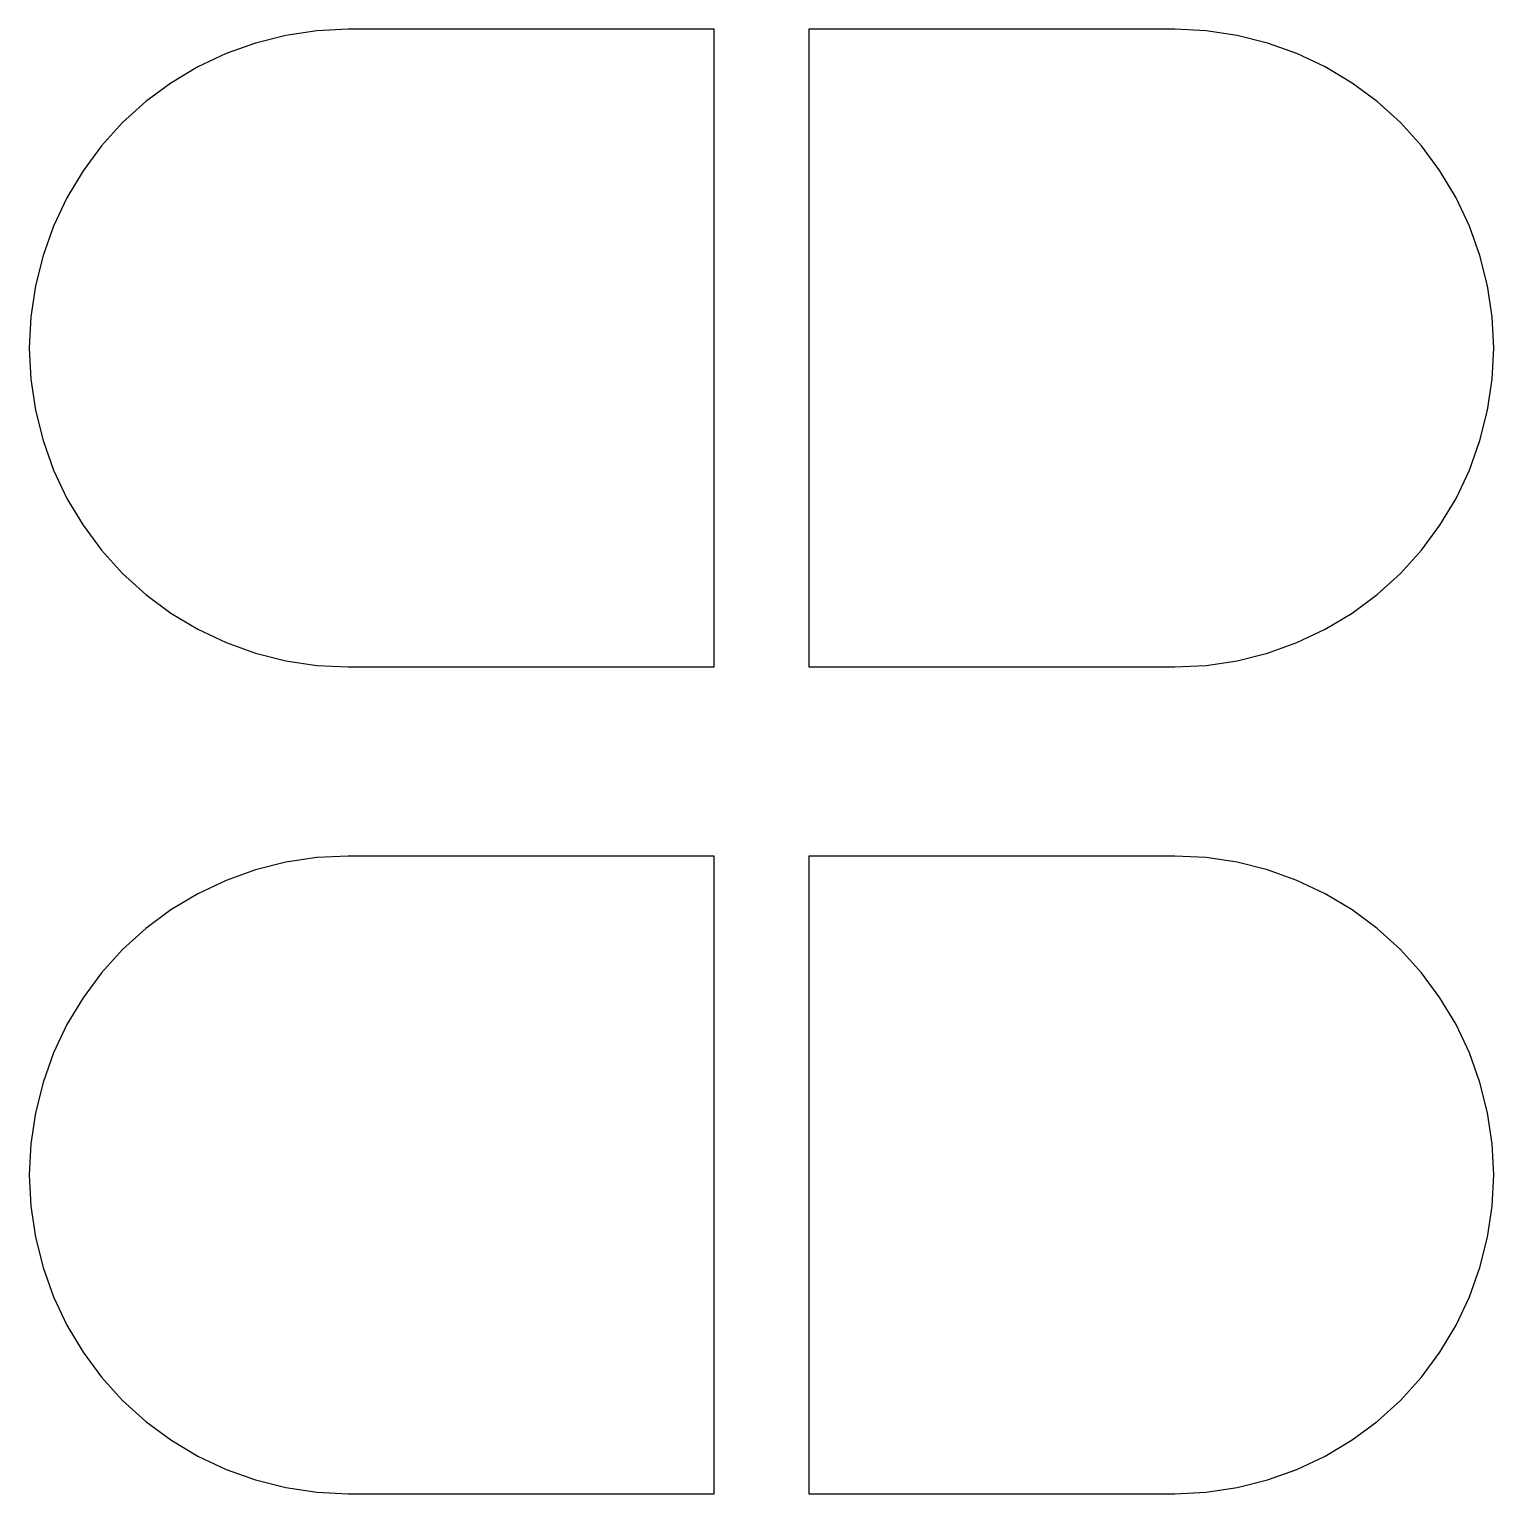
# Model space of a CAD drawing. Extents: x 1 to 17, y 1 to 17.
import ezdxf

# ---------------------------------------------------------------- set-up
doc = ezdxf.new("R2010")
doc.units = 0

msp = doc.modelspace()

# ---------------------------------------------------------------- linework, layer by layer
for p, q in [((3.82304, 16.9033), (3.49272, 16.8206)), ((4.15988, 16.9533), (3.82304, 16.9033)), ((4.5, 16.97), (4.15988, 16.9533)), ((8.485, 16.97), (4.5, 16.97)), ((8.485, 10.03), (8.485, 16.97)), ((13.5, 16.97), (9.515, 16.97)), ((9.515, 16.97), (9.515, 10.03)), ((13.8401, 16.9533), (13.5, 16.97)), ((14.177, 16.9033), (13.8401, 16.9533)), ((14.5073, 16.8206), (14.177, 16.9033)), ((3.49272, 16.8206), (3.17209, 16.7059)), ((14.8279, 16.7059), (14.5073, 16.8206)), ((3.17209, 16.7059), (2.86426, 16.5603)), ((15.1357, 16.5603), (14.8279, 16.7059)), ((2.86426, 16.5603), (2.57217, 16.3852)), ((15.4278, 16.3852), (15.1357, 16.5603)), ((2.57217, 16.3852), (2.29866, 16.1823)), ((15.7013, 16.1823), (15.4278, 16.3852)), ((2.29866, 16.1823), (2.04634, 15.9537)), ((15.9537, 15.9537), (15.7013, 16.1823)), ((2.04634, 15.9537), (1.81766, 15.7013)), ((16.1823, 15.7013), (15.9537, 15.9537)), ((1.81766, 15.7013), (1.61481, 15.4278)), ((16.3852, 15.4278), (16.1823, 15.7013)), ((1.61481, 15.4278), (1.43974, 15.1357)), ((16.5603, 15.1357), (16.3852, 15.4278)), ((1.43974, 15.1357), (1.29414, 14.8279)), ((16.7059, 14.8279), (16.5603, 15.1357)), ((1.29414, 14.8279), (1.17943, 14.5073)), ((16.8206, 14.5073), (16.7059, 14.8279)), ((1.17943, 14.5073), (1.09668, 14.177)), ((16.9033, 14.177), (16.8206, 14.5073)), ((1.09668, 14.177), (1.04672, 13.8401)), ((16.9533, 13.8401), (16.9033, 14.177)), ((1.04672, 13.8401), (1.03001, 13.5)), ((16.97, 13.5), (16.9533, 13.8401)), ((1.03001, 13.5), (1.04672, 13.1599)), ((16.9533, 13.1599), (16.97, 13.5)), ((1.04672, 13.1599), (1.09668, 12.823)), ((16.9033, 12.823), (16.9533, 13.1599)), ((1.09668, 12.823), (1.17943, 12.4927)), ((16.8206, 12.4927), (16.9033, 12.823)), ((1.17943, 12.4927), (1.29414, 12.1721)), ((16.7059, 12.1721), (16.8206, 12.4927)), ((1.29414, 12.1721), (1.43974, 11.8643)), ((16.5603, 11.8643), (16.7059, 12.1721)), ((1.43974, 11.8643), (1.61481, 11.5722)), ((16.3852, 11.5722), (16.5603, 11.8643)), ((1.61481, 11.5722), (1.81766, 11.2987)), ((16.1823, 11.2987), (16.3852, 11.5722)), ((1.81766, 11.2987), (2.04634, 11.0463)), ((15.9537, 11.0463), (16.1823, 11.2987)), ((2.04634, 11.0463), (2.29866, 10.8177)), ((15.7013, 10.8177), (15.9537, 11.0463)), ((2.29866, 10.8177), (2.57217, 10.6148)), ((15.4278, 10.6148), (15.7013, 10.8177)), ((2.57217, 10.6148), (2.86426, 10.4397)), ((15.1357, 10.4397), (15.4278, 10.6148)), ((2.86426, 10.4397), (3.17209, 10.2941)), ((14.8279, 10.2941), (15.1357, 10.4397)), ((3.17209, 10.2941), (3.49272, 10.1794)), ((14.5073, 10.1794), (14.8279, 10.2941)), ((3.49272, 10.1794), (3.82304, 10.0967)), ((3.82304, 10.0967), (4.15988, 10.0467)), ((4.15988, 10.0467), (4.5, 10.03)), ((13.5, 10.03), (13.8401, 10.0467)), ((13.8401, 10.0467), (14.177, 10.0967)), ((14.177, 10.0967), (14.5073, 10.1794)), ((4.5, 10.03), (8.485, 10.03)), ((9.515, 10.03), (13.5, 10.03)), ((3.49272, 7.82057), (3.17209, 7.70586)), ((3.82304, 7.90332), (3.49272, 7.82057)), ((4.15988, 7.95328), (3.82304, 7.90332)), ((4.5, 7.96999), (4.15988, 7.95328)), ((8.485, 7.96999), (4.5, 7.96999)), ((8.485, 1.03001), (8.485, 7.96999)), ((13.5, 7.96999), (9.515, 7.96999)), ((9.515, 7.96999), (9.515, 1.03001)), ((13.8401, 7.95328), (13.5, 7.96999)), ((14.177, 7.90332), (13.8401, 7.95328)), ((14.5073, 7.82057), (14.177, 7.90332)), ((14.8279, 7.70586), (14.5073, 7.82057)), ((3.17209, 7.70586), (2.86426, 7.56026)), ((15.1357, 7.56026), (14.8279, 7.70586)), ((2.86426, 7.56026), (2.57217, 7.38519)), ((15.4278, 7.38519), (15.1357, 7.56026)), ((2.57217, 7.38519), (2.29866, 7.18234)), ((15.7013, 7.18234), (15.4278, 7.38519)), ((2.29866, 7.18234), (2.04634, 6.95366)), ((15.9537, 6.95366), (15.7013, 7.18234)), ((2.04634, 6.95366), (1.81766, 6.70134)), ((16.1823, 6.70134), (15.9537, 6.95366)), ((1.81766, 6.70134), (1.61481, 6.42783)), ((16.3852, 6.42783), (16.1823, 6.70134)), ((1.61481, 6.42783), (1.43974, 6.13574)), ((16.5603, 6.13574), (16.3852, 6.42783)), ((1.43974, 6.13574), (1.29414, 5.82791)), ((16.7059, 5.82791), (16.5603, 6.13574)), ((1.29414, 5.82791), (1.17943, 5.50728)), ((16.8206, 5.50728), (16.7059, 5.82791)), ((1.17943, 5.50728), (1.09668, 5.17696)), ((16.9033, 5.17696), (16.8206, 5.50728)), ((1.09668, 5.17696), (1.04672, 4.84012)), ((16.9533, 4.84012), (16.9033, 5.17696)), ((1.04672, 4.84012), (1.03001, 4.5)), ((16.97, 4.5), (16.9533, 4.84012)), ((1.03001, 4.5), (1.04672, 4.15988)), ((16.9533, 4.15988), (16.97, 4.5)), ((1.04672, 4.15988), (1.09668, 3.82304)), ((16.9033, 3.82304), (16.9533, 4.15988)), ((1.09668, 3.82304), (1.17943, 3.49272)), ((16.8206, 3.49272), (16.9033, 3.82304)), ((1.17943, 3.49272), (1.29414, 3.17209)), ((16.7059, 3.17209), (16.8206, 3.49272)), ((1.29414, 3.17209), (1.43974, 2.86426)), ((16.5603, 2.86426), (16.7059, 3.17209)), ((1.43974, 2.86426), (1.61481, 2.57217)), ((16.3852, 2.57217), (16.5603, 2.86426)), ((1.61481, 2.57217), (1.81766, 2.29866)), ((16.1823, 2.29866), (16.3852, 2.57217)), ((1.81766, 2.29866), (2.04634, 2.04634)), ((15.9537, 2.04634), (16.1823, 2.29866)), ((2.04634, 2.04634), (2.29866, 1.81766)), ((15.7013, 1.81766), (15.9537, 2.04634)), ((2.29866, 1.81766), (2.57217, 1.61481)), ((15.4278, 1.61481), (15.7013, 1.81766)), ((2.57217, 1.61481), (2.86426, 1.43974)), ((15.1357, 1.43974), (15.4278, 1.61481)), ((2.86426, 1.43974), (3.17209, 1.29414)), ((14.8279, 1.29414), (15.1357, 1.43974)), ((3.17209, 1.29414), (3.49272, 1.17943)), ((14.5073, 1.17943), (14.8279, 1.29414)), ((3.49272, 1.17943), (3.82304, 1.09668)), ((14.177, 1.09668), (14.5073, 1.17943)), ((3.82304, 1.09668), (4.15988, 1.04672)), ((4.15988, 1.04672), (4.5, 1.03001)), ((4.5, 1.03001), (8.485, 1.03001)), ((9.515, 1.03001), (13.5, 1.03001)), ((13.5, 1.03001), (13.8401, 1.04672)), ((13.8401, 1.04672), (14.177, 1.09668))]:
    msp.add_line(p, q)

doc.saveas('drawing.dxf')
